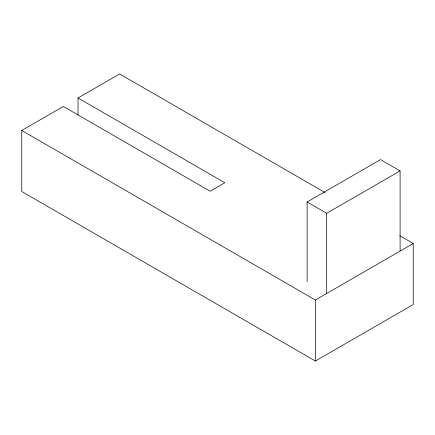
<?xml version="1.0" encoding="UTF-8"?>
<svg xmlns="http://www.w3.org/2000/svg" width="435" height="435" viewBox="0 0 435 435"><rect width="100%" height="100%" fill="white"/><g stroke="black" fill="none" stroke-linecap="round" stroke-linejoin="round"><path stroke-width="0.65" d="M399.716 235.678L413.25 243.491L413.25 304.522L315.375 361.028L21.75 191.509L21.75 130.478L63.347 106.461L210.159 191.226L224.841 182.749L78.028 97.984L78.028 114.938M78.028 97.984L119.625 73.972L324.988 192.536M307.11 281.858L307.11 201.987L380.516 159.607L400.091 170.911L400.091 250.777M307.11 201.987L326.685 213.291L400.091 170.911M21.75 130.478L315.375 300.003L413.25 243.491M326.685 213.291L326.685 293.163M315.375 300.003L315.375 361.028"/></g></svg>
